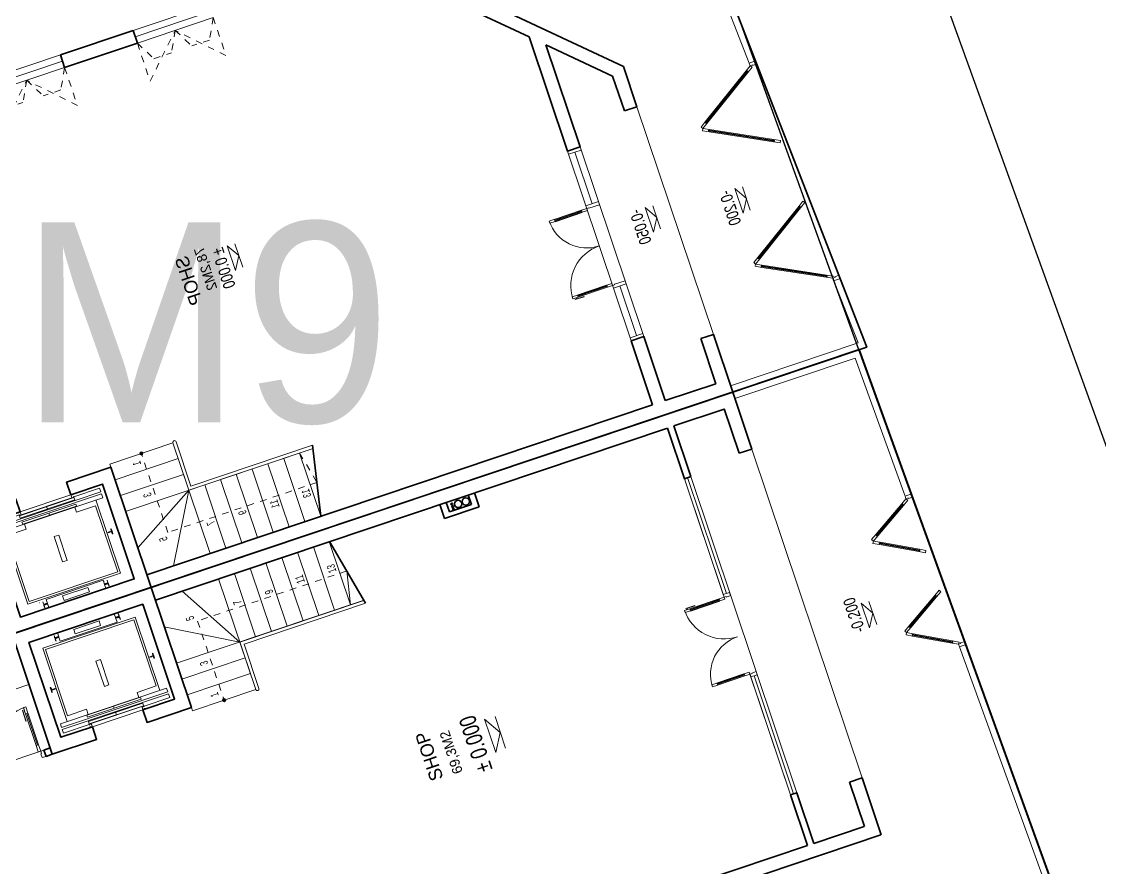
# Model space of a CAD drawing. Header units: metres. Extents: x 551291 to 569219, y 2064429 to 2066248.
# Drawn here: x 552791.05 to 552807.22, y 2065727.71 to 2065740.4 of the extents above; entities that cross this region are included whole.
import ezdxf

# ---------------------------------------------------------------- set-up
doc = ezdxf.new("R2010")
doc.units = ezdxf.units.M
for name, pattern in [('$AUDIT_BAD_LTYPE2', [0]), ('CENTER', [2, 1.25, -0.25, 0.25, -0.25]), ('HIDDEN2', [0.1875, 0.125, -0.0625])]:
    doc.linetypes.add(name, pattern=pattern)
doc.layers.get('0').update_dxf_attribs({"linetype": 'CONTINUOUS'})
doc.layers.get('DEFPOINTS').update_dxf_attribs({"linetype": 'CONTINUOUS'})
for name, color, linetype in [('-AREA', 2, 'CONTINUOUS'), ('APOLIC', 7, 'CONTINUOUS'), ('ChiaLo', 128, 'CENTER'), ('datOlienke', 42, 'CONTINUOUS'), ('ghi_chu', 7, 'CONTINUOUS'), ('LogDg', 7, 'CONTINUOUS'), ('LoLK', 6, 'CONTINUOUS'), ('TEXT25', 2, 'CONTINUOUS'), ('ViaHeS', 32, 'CONTINUOUS')]:
    doc.layers.add(name, color=color, linetype=linetype)
for name, color, linetype, lineweight in [('-CONCRETE', 1, 'CONTINUOUS', 35), ('-DOOR', 137, 'CONTINUOUS', 9), ('-FURNITURE', 46, 'CONTINUOUS', 9), ('-HATCH', 8, 'CONTINUOUS', 5), ('-KH', 143, 'CONTINUOUS', 13), ('-LINE1', 7, 'CONTINUOUS', 18), ('-LINE2', 252, 'CONTINUOUS', 9), ('-TEXT', 7, 'CONTINUOUS', 15), ('-WALL', 4, 'CONTINUOUS', 35)]:
    doc.layers.add(name, color=color, linetype=linetype, lineweight=lineweight)
doc.styles.add('1', font='arial.ttf')
doc.styles.add('avantH', font='', dxfattribs={"height": 10})
doc.styles.add('SVN_AVO_thuong', font='')
doc.styles.add('T1', font='', dxfattribs={"height": 200})
doc.styles.get('avantH').set_extended_font_data('.VnAvantH')
doc.styles.get('SVN_AVO_thuong').set_extended_font_data('SVN-Avo')
doc.styles.get('T1').set_extended_font_data('VNgeometric Light')

# ---------------------------------------------------------------- blocks, each defined once
blk = doc.blocks.new('X-5M-DH-2-CORE$0$A$C75E80C28')
at = {"layer": '-LINE2', "linetype": 'Continuous', "ltscale": 2}
for p, q in [((-731, -149), (731, -149)), ((-731, -1305), (-731, -149)), ((-557, -112), (-560, -112)), ((-510, -22), (-510, -51)), ((-507, -22), (-510, -22)), ((-510, -109), (-510, -79)), ((-507, -22), (-507, -51)), ((-507, -109), (-507, -79)), ((-456, -57), (-501, -57)), ((-456, -60), (-501, -60)), ((-456, -70), (-501, -70)), ((-456, -73), (-501, -73)), ((-453, -63), (-453, -67)), ((-450, -63), (-450, -67)), ((450, -63), (450, -67)), ((453, -63), (453, -67)), ((456, -57), (501, -57)), ((456, -60), (501, -60)), ((456, -70), (501, -70)), ((456, -73), (501, -73)), ((457, -112), (460, -112)), ((507, -22), (510, -22)), ((507, -22), (507, -51)), ((507, -109), (507, -79)), ((510, -22), (510, -51)), ((510, -109), (510, -79)), ((731, -1305), (731, -149)), ((-700, -179), (700, -179)), ((-700, -1225), (-700, -179)), ((700, -1225), (700, -179)), ((-700, -1225), (-400, -1225)), ((-400, -1305), (-400, -1225)), ((700, -1225), (400, -1225)), ((400, -1305), (400, -1225)), ((840, -1305), (-840, -1305)), ((-840, -1365), (-840, -1305)), ((840, -1365), (-840, -1365)), ((840, -1395), (-840, -1395)), ((-840, -1395), (-840, -1455)), ((-840, -1455), (-435, -1455)), ((-435, -1450), (-435, -1460)), ((-435, -1450), (-400, -1450)), ((-433, -1452), (-433, -1458)), ((-433, -1452), (-402, -1452)), ((430, -1406), (-430, -1406)), ((-430, -1406), (-430, -1446)), ((430, -1446), (-430, -1446)), ((425, -1309), (-425, -1309)), ((-425, -1343), (-425, -1309)), ((425, -1343), (-425, -1343)), ((-402, -1452), (-402, -1498)), ((400, -1450), (-400, -1450)), ((-400, -1450), (-400, -1500)), ((0, -1309), (0, -1343)), ((0, -1406), (0, -1446)), ((400, -1450), (400, -1500)), ((435, -1450), (400, -1450)), ((402, -1452), (402, -1498)), ((433, -1452), (402, -1452)), ((425, -1343), (425, -1309)), ((430, -1406), (430, -1446)), ((433, -1452), (433, -1458)), ((435, -1450), (435, -1460)), ((840, -1455), (435, -1455)), ((840, -1365), (840, -1305)), ((840, -1395), (840, -1455)), ((-435, -1460), (-425, -1460)), ((-435, -1490), (-435, -1500)), ((-435, -1490), (-425, -1490)), ((-435, -1500), (-400, -1500)), ((-433, -1458), (-425, -1458)), ((-433, -1492), (-433, -1498)), ((-433, -1492), (-425, -1492)), ((-433, -1498), (-402, -1498)), ((-425, -1458), (-425, -1460)), ((-425, -1490), (-425, -1492)), ((435, -1500), (400, -1500)), ((433, -1498), (402, -1498)), ((433, -1458), (425, -1458)), ((425, -1458), (425, -1460)), ((435, -1460), (425, -1460)), ((425, -1490), (425, -1492)), ((435, -1490), (425, -1490)), ((433, -1492), (425, -1492)), ((433, -1492), (433, -1498)), ((435, -1490), (435, -1500))]:
    blk.add_line(p, q, dxfattribs=at)
for points in [[(-450, 0), (-450, -130), (450, -130), (450, 0)], [(-200, -29), (200, -29), (200, -101), (-200, -101)], [(-36, -584), (36, -584), (36, -984), (-36, -984)]]:
    blk.add_lwpolyline(points, close=True, dxfattribs=at)
for points in [[(-780, -789), (-751, -789, 0.414214), (-750, -788), (-750, -784), (-750, -780, 0.414214), (-751, -779), (-780, -779, -0.256978), (-784, -782), (-798, -782, -0.414214), (-801, -779), (-804, -749, 0.414214), (-807, -746), (-812, -746), (-812, -784), (-812, -821), (-807, -821, 0.414214), (-804, -818), (-801, -789, -0.414214), (-798, -786), (-784, -786, -0.256978), (-780, -789)], [(780, -789), (751, -789, -0.414214), (750, -788), (750, -784), (750, -780, -0.414214), (751, -779), (780, -779, 0.256978), (784, -782), (798, -782, 0.414214), (801, -779), (804, -749, -0.414214), (807, -746), (812, -746), (812, -784), (812, -821), (807, -821, -0.414214), (804, -818), (801, -789, 0.414214), (798, -786), (784, -786, 0.256978), (780, -789)]]:
    blk.add_lwpolyline(points, format="xyb", dxfattribs=at)
for centre, radius, start, end in [((-501, -51), 9.4, 180, 270), ((-501, -79), 9.4, 90, 180), ((-501, -51), 6.2, 180, 270), ((-501, -79), 6.2, 90, 180), ((-456, -63), 6.2, 0, 90), ((-456, -63), 3, 0, 90), ((-456, -67), 6.2, 270, 0), ((-456, -67), 3, 270, 0), ((456, -63), 6.2, 90, 180), ((456, -67), 6.2, 180, 270), ((456, -63), 3, 90, 180), ((456, -67), 3, 180, 270), ((501, -51), 6.2, 270, 0), ((501, -51), 9.4, 270, 0), ((501, -79), 9.4, 0, 90), ((501, -79), 6.2, 0, 90)]:
    blk.add_arc(centre, radius, start, end, dxfattribs=at)
blk = doc.blocks.new('A$C3F71457E')
at = {"layer": '-CONCRETE'}
blk.add_lwpolyline([(0, -100), (0, 400), (-1500, 400), (-1500, -1400), (0, -1400), (0, -900), (200, -900), (200, -1600), (-1700, -1600), (-1700, 600), (200, 600), (200, -100), (0, -100)], dxfattribs=at)
at = {"layer": '-LINE1'}
blk.add_line((0, -900), (0, -100), dxfattribs=at)
at = {"color": 2, "rotation": 90}
blk.add_blockref('X-5M-DH-2-CORE$0$A$C75E80C28', (-1500, -500), dxfattribs=at)
blk = doc.blocks.new('*U1202')
at = {"linetype": '$AUDIT_BAD_LTYPE2'}
for p, q in [((70, 100), (70, 600)), ((90, 600), (90, 100))]:
    blk.add_line(p, q, dxfattribs=at)
for points in [[(50, 600), (90, 600), (90, 700), (50, 700), (50, 600)], [(50, 603), (50, 100)], [(50, 100), (90, 100), (90, 0), (50, 0), (50, 100)]]:
    blk.add_lwpolyline(points)
for points in [[(118, 495), (118, 664), (90, 664), (90, 636), (113, 636), (113, 495)], [(0, 0), (50, 0), (50, -40), (60, -40), (60, -100), (0, -100)], [(800, 0), (750, 0), (750, -40), (740, -40), (740, -100), (800, -100)]]:
    blk.add_lwpolyline(points, close=True)
at = {"linetype": '$AUDIT_BAD_LTYPE2', "ltscale": 0.3}
blk.add_arc((50, 0), 700, 0, 90, dxfattribs=at)
blk = doc.blocks.new('*U1100')
for points in [[(22, 564), (22, 734), (50, 734), (50, 706), (27, 706), (27, 564)], [(0, 0), (50, 0), (50, -40), (60, -40), (60, -123), (0, -123)], [(1599, 0), (1549, 0), (1549, -40), (1539, -40), (1539, -123), (1599, -123)]]:
    blk.add_lwpolyline(points, close=True)
for points in [[(50, 670), (90, 670), (90, 770), (50, 770), (50, 670)], [(50, 673), (50, 100)], [(1549, 629), (1509, 629), (1509, 729), (1549, 729), (1549, 629)], [(1549, 632), (1549, 100)], [(50, 100), (90, 100), (90, 0), (50, 0), (50, 100)], [(1549, 100), (1509, 100), (1509, 0), (1549, 0), (1549, 100)]]:
    blk.add_lwpolyline(points)
at = {"ltscale": 0.3}
for points in [[(820, 0, 0.414214), (50, 770, 0.414214)], [(820, 0, -0.414214), (1549, 729, -0.414214)]]:
    blk.add_lwpolyline(points, format="xyb", dxfattribs=at)
at = {"layer": 'APOLIC', "linetype": '$AUDIT_BAD_LTYPE2'}
for p, q in [((70, 100), (70, 670)), ((90, 670), (90, 100)), ((1509, 629), (1509, 100)), ((1529, 100), (1529, 629))]:
    blk.add_line(p, q, dxfattribs=at)
blk = doc.blocks.new('C2')
at = {"layer": '-LINE1', "lineweight": 18}
blk.add_line((191910, -38809), (191841, -38737), dxfattribs=at)
at = {"ltscale": 100}
for p, q in [((191812, -37952), (192387, -38121)), ((192397, -38087), (191821, -37918)), ((191847, -38612), (191705, -38029)), ((191739, -38021), (191881, -38604))]:
    blk.add_line(p, q, dxfattribs=at)
for points in [[(191716, -37924), (191739, -38021), (191727, -38024), (191725, -38014), (191715, -38016), (191717, -38026), (191705, -38029), (191682, -37932)], [(191716, -37924), (191812, -37952), (191815, -37940), (191805, -37937), (191808, -37927), (191818, -37930), (191821, -37918), (191725, -37890)], [(192394, -38099), (192403, -38102), (192400, -38111), (192391, -38109), (192387, -38121), (192483, -38149), (192493, -38115), (192397, -38087)], [(191859, -38609), (191861, -38619), (191871, -38616), (191869, -38607), (191881, -38604), (191904, -38701), (191870, -38709), (191847, -38612)], [(191902, -38728), (191895, -38735), (191870, -38709), (191841, -38737), (191910, -38809), (191947, -38775)]]:
    blk.add_lwpolyline(points, close=True, dxfattribs=at)
at = {"color": 8, "ltscale": 100}
for points in [[(191715, -38016), (191725, -38014), (191871, -38616), (191861, -38619)], [(191808, -37927), (191805, -37937), (192400, -38111), (192403, -38102)]]:
    blk.add_lwpolyline(points, close=True, dxfattribs=at)
blk = doc.blocks.new('MAU M10SH')
at = {"layer": '-HATCH'}
h = blk.add_hatch(color=252, dxfattribs=at)
h.dxf.hatch_style = 1
edge = h.paths.add_edge_path()
edge.add_arc((4850, 7600), 24.6, 0, 360)
at = {"layer": '-CONCRETE'}
for centre, radius in [((6471, 3428, 0), 13), ((6509, 3428, 0), 13), ((6551, 3428, 0), 13), ((6520, 3337, 0), 55), ((6520, 3217, 0), 55)]:
    blk.add_circle(centre, radius, dxfattribs=at)
at = {"layer": '-DOOR'}
for p, q in [((3967, 0), (5800, 0)), ((800, 0), (2667, 0)), ((2667, -50), (800, -50)), ((3967, -50), (5800, -50))]:
    blk.add_line(p, q, dxfattribs=at)
blk.add_lwpolyline([(2740, 0), (800, 0), (800, -100), (5800, -100), (5800, 0), (3893, 0)], dxfattribs=at)
at = {"layer": '-FURNITURE'}
blk.add_lwpolyline([(6000, 10300), (6600, 10300), (6600, 11250), (6000, 11250)], close=True, dxfattribs=at)
at = {"layer": '-HATCH'}
blk.add_line((5800, -100), (800, -100), dxfattribs=at)
at = {"layer": '-KH'}
for p, q in [((3322, 3827), (2825, 3827)), ((3322, 3827), (2825, 3827)), ((2808, -2039), (3176, -2039))]:
    blk.add_line(p, q, dxfattribs=at)
at = {"layer": '-KH', "linetype": 'HIDDEN2', "ltscale": 5}
blk.add_lwpolyline([(6100, 5241), (6100, 7600), (4875, 7600)], dxfattribs=at)
at = {"layer": '-KH'}
blk.add_lwpolyline([(5600, 5350), (6100, 5241)], dxfattribs=at)
for points in [[(2810, 3986), (3337, 3986), (3073, 3827)], [(2810, 3986), (3337, 3986), (3073, 3827)], [(3187, -1921), (2797, -1921), (2992, -2039)]]:
    blk.add_lwpolyline(points, close=True, dxfattribs=at)
blk.add_circle((4850, 7600), 24.6, dxfattribs=at)
for points in [[(3073, 3827), (3073, 3986), (2810, 3986), (3073, 3827)], [(3073, 3827), (3073, 3986), (2810, 3986), (3073, 3827)], [(2992, -2039), (2992, -1921), (3187, -1921), (2992, -2039)]]:
    blk.add_solid(points, dxfattribs=at)
at = {"layer": '-LINE1'}
for p, q in [((4850, 7100), (4850, 8100)), ((4850, 8100), (4900, 8100)), ((5100, 8100), (5100, 7100)), ((5350, 8100), (5350, 7100)), ((5600, 8100), (5600, 5147)), ((5600, 7100), (6177, 8100)), ((5600, 7100), (6600, 7677)), ((5600, 7100), (4850, 7100)), ((5550, 7050), (4850, 7050)), ((5100, 7100), (6600, 7100)), ((5550, 5126), (5550, 7050)), ((5600, 5136), (5600, 7100)), ((5600, 6850), (6600, 6850)), ((5600, 6600), (6600, 6600)), ((5600, 6350), (6600, 6350)), ((5600, 6100), (6600, 6100)), ((5600, 5850), (6600, 5850)), ((5600, 5600), (6600, 5600)), ((5600, 5350), (6600, 5350)), ((4500, -3154), (4498, -3054)), ((2101, -3210), (2098, -3110))]:
    blk.add_line(p, q, dxfattribs=at)
for points in [[(6700, 12350), (6700, 14250), (-2100, 14250), (-2100, -3208), (2098, -3110)], [(4498, -3054), (6700, -3002), (6700, -1100)]]:
    blk.add_lwpolyline(points, dxfattribs=at)
blk.add_arc((4850, 7075), 25, 90, 270, dxfattribs=at)
at = {"layer": '-LINE2'}
for p, q in [((5000, 10400), (5000, 11200)), ((700, -1100), (5900, -1100))]:
    blk.add_line(p, q, dxfattribs=at)
at = {"layer": '-WALL'}
for p, q in [((6800, 12350), (6800, -1096)), ((4900, 10300), (4900, 10400)), ((5000, 10400), (4900, 10400)), ((5000, 10300), (5000, 10400)), ((6600, 8100), (6600, 0)), ((-200, -1096), (-200, 3925)), ((0, 0), (0, 3925)), ((6380, 3050), (6380, 3600)), ((6380, 3600), (6600, 3600)), ((6450, 3150), (6450, 3500)), ((6450, 3150), (6600, 3150)), ((6380, 3050), (6600, 3050)), ((800, 0), (0, 0)), ((800, 0), (800, -100)), ((6600, 0), (5800, 0)), ((5800, 0), (5800, -100)), ((800, -100), (0, -100)), ((0, -896), (0, -100)), ((6600, -100), (5800, -100)), ((6600, -100), (6600, -896)), ((700, -900), (0, -900)), ((700, -900), (700, -1100)), ((6600, -900), (5900, -900)), ((5900, -900), (5900, -1100)), ((700, -1100), (-200, -1100)), ((6800, -1100), (5900, -1100))]:
    blk.add_line(p, q, dxfattribs=at)
blk.add_lwpolyline([(6800, -3100), (6800, 14350), (-2200, 14350), (-2200, -3310)], close=True, dxfattribs=at)
for points in [[(5550, 5126), (6600, 5346)], [(6450, 3500), (6600, 3500)]]:
    blk.add_lwpolyline(points, dxfattribs=at)
at = {"layer": '-DOOR', "xscale": -1}
for name, p, rotation in [('*U1202', (5000, 10400), 269.9999999899506), ('C2', (112853, 159927), 44.96683109927837)]:
    blk.add_blockref(name, p, dxfattribs=dict(at, rotation=rotation))
at = {"layer": '-DOOR', "xscale": -0.8130081300813009, "yscale": 0.8130081300813009, "zscale": 0.8130081300813009}
blk.add_blockref('*U1100', (3967, 0), dxfattribs=at)
at = {"layer": '-DOOR', "rotation": 317.706486857325}
blk.add_blockref('C2', (-113741, 154640), dxfattribs=at)
at = {"layer": '-WALL', "rotation": 180}
blk.add_blockref('A$C3F71457E', (5100, 8700), dxfattribs=at)
at = {"layer": '-TEXT', "style": '1', "width": 0.75}
for s, height, p in [('%%P 0.000', 250, (2588, 4109)), ('-0.200', 180, (2783, -1851))]:
    blk.add_text(s, height=height, dxfattribs=at).set_placement(p)
at = {"layer": 'DEFPOINTS', "style": 'T1', "width": 0.7}
for s, p in [('1', (4939, 7652)), ('3', (5439, 7652)), ('5', (6142, 7636)), ('7', (6142, 6886)), ('9', (6142, 6386)), ('11', (6142, 5886)), ('13', (6142, 5386))]:
    blk.add_text(s, height=120, rotation=360, dxfattribs=at).set_placement(p)
at = {"layer": 'TEXT25'}
for s, height, style, p in [('SHOP', 200, 'SVN_AVO_thuong', (2693, 4852)), ('69,3M2', 150, 'T1', (2689, 4546))]:
    blk.add_text(s, height=height, rotation=360, dxfattribs=dict(at, style=style)).set_placement(p)
blk = doc.blocks.new('CONG2')
at = {"layer": '-LINE1', "lineweight": 18}
blk.add_line((257137, -126793), (257137, -126693), dxfattribs=at)
at = {"ltscale": 100}
for p, q in [((255907, -126606), (256397, -125757)), ((256427, -125775), (255937, -126623)), ((256527, -125775), (257017, -126623)), ((257047, -126606), (256557, -125757))]:
    blk.add_line(p, q, dxfattribs=at)
for points in [[(256477, -125688), (256427, -125775), (256416, -125768), (256421, -125760), (256412, -125755), (256407, -125763), (256397, -125757), (256447, -125671)], [(256477, -125688), (256527, -125775), (256538, -125768), (256533, -125760), (256541, -125755), (256546, -125763), (256557, -125757), (256507, -125671)], [(255917, -126612), (255912, -126621), (255921, -126626), (255926, -126617), (255937, -126623), (255887, -126710), (255857, -126693), (255907, -126606)], [(257036, -126612), (257041, -126621), (257033, -126626), (257028, -126617), (257017, -126623), (257067, -126710), (257097, -126693), (257047, -126606)], [(257087, -126728), (257097, -126728), (257097, -126693), (257137, -126693), (257137, -126793), (257087, -126793)]]:
    blk.add_lwpolyline(points, close=True, dxfattribs=at)
at = {"color": 8, "ltscale": 100}
for points in [[(256412, -125755), (256421, -125760), (255921, -126626), (255912, -126621)], [(256541, -125755), (256533, -125760), (257033, -126626), (257041, -126621)]]:
    blk.add_lwpolyline(points, close=True, dxfattribs=at)
blk = doc.blocks.new('*U1109')
for points in [[(22, 564), (22, 734), (50, 734), (50, 706), (27, 706), (27, 564)], [(0, 0), (50, 0), (50, -40), (60, -40), (60, -246), (0, -246)], [(1599, 0), (1549, 0), (1549, -40), (1539, -40), (1539, -246), (1599, -246)]]:
    blk.add_lwpolyline(points, close=True)
for points in [[(50, 670), (90, 670), (90, 770), (50, 770), (50, 670)], [(50, 673), (50, 100)], [(1549, 629), (1509, 629), (1509, 729), (1549, 729), (1549, 629)], [(1549, 632), (1549, 100)], [(50, 100), (90, 100), (90, 0), (50, 0), (50, 100)], [(1549, 100), (1509, 100), (1509, 0), (1549, 0), (1549, 100)]]:
    blk.add_lwpolyline(points)
at = {"ltscale": 0.3}
for points in [[(820, 0, 0.414214), (50, 770, 0.414214)], [(820, 0, -0.414214), (1549, 729, -0.414214)]]:
    blk.add_lwpolyline(points, format="xyb", dxfattribs=at)
at = {"layer": 'APOLIC', "linetype": '$AUDIT_BAD_LTYPE2'}
for p, q in [((70, 100), (70, 670)), ((90, 670), (90, 100)), ((1509, 629), (1509, 100)), ((1529, 100), (1529, 629))]:
    blk.add_line(p, q, dxfattribs=at)
blk = doc.blocks.new('D12')
at = {"layer": '-DOOR'}
for p, q in [((0, 200), (1200, 200)), ((0, 100), (1200, 100)), ((0, 0), (1200, 0))]:
    blk.add_line(p, q, dxfattribs=at)
at = {"layer": '-LINE2', "linetype": 'HIDDEN2', "ltscale": 10}
for p, q in [((0, 200), (0, 800)), ((0, 800), (600, 200)), ((1200, 800), (600, 200)), ((1200, 200), (1200, 800)), ((0, 200), (160, 500)), ((160, 500), (439, 500)), ((600, 200), (439, 500)), ((600, 200), (761, 500)), ((1040, 500), (761, 500)), ((1200, 200), (1040, 500))]:
    blk.add_line(p, q, dxfattribs=at)
blk = doc.blocks.new('MAU M9SH')
at = {"layer": '-HATCH'}
h = blk.add_hatch(color=252, dxfattribs=at)
h.dxf.hatch_style = 1
edge = h.paths.add_edge_path()
edge.add_arc((6050, -4750), 24.6, 0, 360)
at = {"layer": '-DOOR'}
for p, q in [((3787, -12250), (6787, -12250)), ((3787, -12450), (6787, -12450)), ((3837, -12350), (4653, -12350)), ((5953, -12350), (6737, -12350))]:
    blk.add_line(p, q, dxfattribs=at)
for points in [[(3837, -12450), (3787, -12450), (3787, -12250), (3837, -12250)], [(6737, -12450), (6787, -12450), (6787, -12250), (6737, -12250)]]:
    blk.add_lwpolyline(points, close=True, dxfattribs=at)
at = {"layer": '-HATCH'}
blk.add_line((3487, -13450), (7087, -13450), dxfattribs=at)
at = {"layer": '-KH'}
for p, q in [((3519, -7079), (3887, -7079)), ((4970, -13203), (5338, -13203)), ((5128, -14568), (5496, -14568))]:
    blk.add_line(p, q, dxfattribs=at)
at = {"layer": '-KH', "linetype": 'HIDDEN2', "ltscale": 5}
for points in [[(7300, -7109), (7300, -4750), (6075, -4750)], [(6800, -7000), (7300, -7109)]]:
    blk.add_lwpolyline(points, dxfattribs=at)
at = {"layer": '-KH'}
for points in [[(3898, -6962), (3508, -6962), (3703, -7079)], [(5349, -13085), (4959, -13085), (5154, -13203)], [(5507, -14451), (5117, -14451), (5312, -14568)]]:
    blk.add_lwpolyline(points, close=True, dxfattribs=at)
blk.add_circle((6050, -4750), 24.6, dxfattribs=at)
for points in [[(3703, -7079), (3703, -6962), (3898, -6962), (3703, -7079)], [(5154, -13203), (5154, -13085), (5349, -13085), (5154, -13203)], [(5312, -14568), (5312, -14451), (5507, -14451), (5312, -14568)]]:
    blk.add_solid(points, dxfattribs=at)
at = {"layer": '-LINE1'}
for p, q in [((6050, -5250), (6050, -4250)), ((6050, -4250), (6100, -4250)), ((6300, -4250), (6300, -5250)), ((6550, -4250), (6550, -5250)), ((6800, -4250), (6800, -7203)), ((6800, -5250), (7377, -4250)), ((6800, -5250), (7800, -4673)), ((6800, -5250), (6050, -5250)), ((6750, -5300), (6050, -5300)), ((6300, -5250), (7800, -5250)), ((6750, -7224), (6750, -5300)), ((6800, -7214), (6800, -5250)), ((6800, -5500), (7800, -5500)), ((6800, -5750), (7800, -5750)), ((6800, -6000), (7800, -6000)), ((6800, -6250), (7800, -6250)), ((6800, -6500), (7800, -6500)), ((6800, -6750), (7800, -6750)), ((6800, -7000), (7800, -7000))]:
    blk.add_line(p, q, dxfattribs=at)
at = {"layer": '-LINE1', "linetype": 'Continuous', "ltscale": 10}
blk.add_line((6901, -15419), (6896, -15519), dxfattribs=at)
for points in [[(-2900, 500), (-2900, -10011), (2039, -15189), (3405, -15254), (3400, -15354)], [(6901, -15419), (7900, -15466), (7900, -13450)]]:
    blk.add_lwpolyline(points, dxfattribs=at)
at = {"layer": '-LINE1'}
blk.add_arc((6050, -5275), 25, 90, 270, dxfattribs=at)
at = {"layer": '-WALL'}
for p, q in [((8000, 0), (8000, -13450)), ((7800, -4250), (7800, -12250)), ((0, -6650), (0, -5500)), ((0, -5500), (200, -5500)), ((200, -6650), (200, -5500)), ((0, -6650), (200, -6650)), ((0, -10461), (2851, -13450)), ((200, -10381), (1982, -12250)), ((3787, -12250), (1982, -12250)), ((3787, -12450), (3787, -12250)), ((7800, -12250), (6787, -12250)), ((6787, -12450), (6787, -12250)), ((3787, -12450), (2173, -12450)), ((2173, -12450), (2936, -13250)), ((7800, -12450), (6787, -12450)), ((7800, -12450), (7800, -13250)), ((3487, -13250), (2936, -13250)), ((3487, -13250), (3487, -13450)), ((7800, -13250), (7087, -13250)), ((7087, -13250), (7087, -13450)), ((3487, -13450), (2851, -13450)), ((8000, -13450), (7087, -13450))]:
    blk.add_line(p, q, dxfattribs=at)
blk.add_lwpolyline([(-3000, 2000), (-3000, -10051), (1994, -15287), (8000, -15571), (8000, 2000)], close=True, dxfattribs=at)
blk.add_lwpolyline([(6750, -7224), (7800, -7004)], dxfattribs=at)
at = {"layer": '-DOOR', "xscale": -0.8130081300813009, "yscale": 0.8130081300813009, "zscale": 0.8130081300813009}
blk.add_blockref('*U1109', (5953, -12250), dxfattribs=at)
at = {"layer": '-DOOR', "xscale": -1, "rotation": 357.2904536216293}
blk.add_blockref('CONG2', (266244, 99142), dxfattribs=at)
at = {"layer": '-DOOR', "rotation": 357.3018178901129}
blk.add_blockref('CONG2', (-243987, 123238), dxfattribs=at)
at = {"layer": '-WALL', "rotation": 180}
blk.add_blockref('A$C3F71457E', (6300, -3650), dxfattribs=at)
at = {"rotation": 270}
for p in [(0, -4300), (0, -6650)]:
    blk.add_blockref('D12', p, dxfattribs=at)
at = {"layer": '-TEXT', "style": 'T1', "width": 0.7}
for s, p in [('1', (6139, -4698)), ('3', (6639, -4698)), ('5', (7342, -4714)), ('7', (7342, -5464)), ('9', (7342, -5964)), ('11', (7342, -6464)), ('13', (7342, -6964))]:
    blk.add_text(s, height=120, rotation=360, dxfattribs=at).set_placement(p)
at = {"layer": '-TEXT', "style": '1', "width": 0.75}
for s, p in [('%%P 0.000', (3494, -6891)), ('-0.050', (4945, -13015)), ('-0.200', (5103, -14381))]:
    blk.add_text(s, height=180, dxfattribs=at).set_placement(p)
at = {"layer": 'TEXT25'}
for s, height, rotation, style, p in [('SHOP', 200, 0, 'SVN_AVO_thuong', (3444, -6350)), ('78,2M2', 150, 360, 'T1', (3397, -6618))]:
    blk.add_text(s, height=height, rotation=rotation, dxfattribs=dict(at, style=style)).set_placement(p)

msp = doc.modelspace()

# ---------------------------------------------------------------- linework, layer by layer
at = {"layer": 'ChiaLo', "ltscale": 5}
msp.add_lwpolyline([(552803.602, 2065735.484), (552787.063, 2065729.933)], dxfattribs=at)
at = {"layer": 'datOlienke'}
msp.add_lwpolyline([(552697.75, 2065669.371), (552808.728, 2065706.615), (552811.767, 2065712.907), (552801.56, 2065741.129), (552795.119, 2065744.24), (552686.814, 2065707.893), (552683.439, 2065701.493), (552691.644, 2065672.59)], close=True, dxfattribs=at)
at = {"layer": 'LogDg'}
msp.add_lwpolyline([(552804.342, 2065742.257, 0.407417), (552794.274, 2065747.121), (552682.794, 2065709.709, 0.400458), (552677.643, 2065699.94), (552685.845, 2065671.048, 0.428104), (552696.086, 2065665.648), (552809.571, 2065703.733, 0.421043), (552814.548, 2065714.038), (552804.342, 2065742.257)], format="xyb", dxfattribs=at)
at = {"layer": 'LoLK'}
for points in [[(552801.56, 2065741.129), (552795.119, 2065744.24), (552783.563, 2065740.362), (552787.063, 2065729.933), (552803.602, 2065735.484)], [(552803.602, 2065735.484), (552787.063, 2065729.933), (552789.926, 2065721.401), (552806.664, 2065727.018)]]:
    msp.add_lwpolyline(points, close=True, dxfattribs=at)
at = {"layer": 'ViaHeS'}
msp.add_lwpolyline([(552697.75, 2065669.371), (552808.728, 2065706.615), (552811.767, 2065712.907), (552801.56, 2065741.129), (552795.119, 2065744.24), (552686.814, 2065707.893), (552683.439, 2065701.493), (552691.644, 2065672.59)], close=True, dxfattribs=at)

# ---------------------------------------------------------------- next in the draw order: block references
at = {"layer": '-AREA', "xscale": 0.001, "yscale": 0.001, "zscale": 0.001, "rotation": 108.5514997019525}
msp.add_blockref('MAU M10SH', (552802.83, 2065728.052), dxfattribs=at)

# ---------------------------------------------------------------- next in the draw order: block references
at = {"layer": '-AREA', "xscale": -0.001, "yscale": 0.001, "zscale": 0.001, "rotation": 108.5514996163954}
msp.add_blockref('MAU M9SH', (552786.413, 2065738.154), dxfattribs=at)

# ---------------------------------------------------------------- next in the draw order: texts
at = {"layer": 'ghi_chu', "lineweight": -2, "style": 'avantH'}
msp.add_text('M9', height=3, dxfattribs=at).set_placement((552791.015, 2065734.395))

doc.saveas('drawing.dxf')
